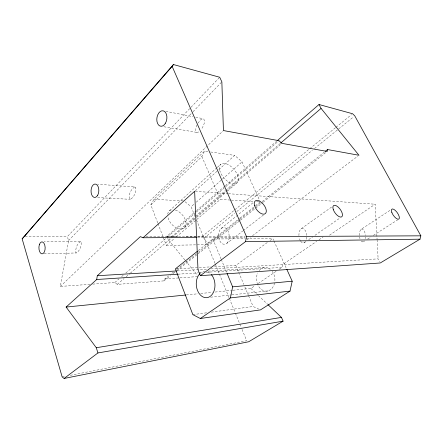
<?xml version="1.0" encoding="UTF-8"?>
<svg xmlns="http://www.w3.org/2000/svg" width="443" height="443" viewBox="0 0 443 443"><rect width="100%" height="100%" fill="white"/><g stroke="black" fill="none" stroke-linecap="round" stroke-linejoin="round"><path stroke-width="0.33" stroke-dasharray="2.21 1.66" d="M359.406 235.46C359.4 233.3 359.495 230.676 361.311 229.203L390.205 210.209M298.925 235.665C298.903 233.14 299.202 230.067 301.478 228.527L332.178 206.632M365.159 238.655L365.375 237.105M306.351 239.298C307.082 235.549 306.783 229.618 302.475 228.289L301.478 228.527M89.984 284.312L60.326 286.438L68.582 240.532L67.336 236.628L190.568 107.727M279.151 269.278L281.981 267.362L282.579 264.587L316.745 241.324M197.002 124.882L195.861 128.376L195.828 131.134L196.93 132.413L197.833 132.374L199.649 131.228M92.742 284.113L114.815 282.529L117.284 284.373L163.971 280.879L164.84 278.935L168.622 275.928M157.719 222.895L150.841 204.899L201.87 156.578L204.539 151.118L207.961 151.6M150.841 204.899L153.915 199.3L204.539 151.118M197.905 123.148L201.205 119.294L203.171 118.674L203.874 119.056C205.535 122.595 203.093 126.626 201.177 129.589M226.927 243.285C231.434 239.17 228.931 223.859 221.029 228.483C216.372 232.558 219.008 248.163 226.927 243.285L242.72 231.063M191.044 107.223L219.7 77.248M68.582 240.532L192.55 112.206M193.032 111.708L221.86 81.866M361.217 241.075L362.762 241.922L364.201 241.031M60.326 286.438L223.422 130.552M169.431 210.802L216.777 167.88M217.286 167.421L220.852 164.192M195.33 190.817L218.321 170.106M218.836 169.647L234.674 155.382L242.05 161.867L260.008 201.238M194.97 216.212L191.099 206.731L194.184 204.013M196.243 202.202L242.05 161.867M167.559 237.952L166.911 236.269L196.177 210.912M196.703 210.464L224.928 186.01M225.448 185.562L276.67 141.19M114.815 282.529L118.995 278.913M121.609 276.654L123.176 275.302M125.79 273.043L165.521 238.711M167.615 236.9L195.845 212.507M196.365 212.059L225.122 187.212M225.642 186.758L278.968 140.68M184.858 259.952L168.207 239.635L169.254 238.733M171.347 236.939L194.903 216.716M195.429 216.262L225.266 190.645M225.792 190.197L280.231 143.46M117.284 284.373L124.101 278.531M126.194 276.737L129.865 273.591M130.392 273.143L171.806 237.669M172.333 237.221L195.922 217.009M196.448 216.561L281.903 143.36M184.471 227.829L196.044 217.934M196.57 217.485L227.087 191.398M227.613 190.95L237.083 182.854M163.373 237.681L166.319 245.394L174.182 238.699M176.275 236.916L196.194 219.961M196.714 219.518L220.304 199.439L230.642 200.064M300.625 241.285L302.181 242.786L303.2 243.019L305.083 242M166.911 236.269L202.584 236.141L309.186 149.147M309.723 148.71L335.44 127.728M335.971 127.291L351.509 114.61M214.993 263.308L204.522 237.714L234.574 213.349M236.717 211.61L312.381 150.255M314.524 148.51L338.136 129.367M338.673 128.93L353.697 116.747M221.029 228.483L253.374 202.468M198.37 250.522L212.812 238.993L245.234 238.716M166.319 245.394L206.593 244.658L239.353 218.554M239.89 218.128L254.924 206.145M255.461 205.713L260.296 201.864L256.159 201.609M171.867 273.348L173.49 272.057M176.729 269.482L197.816 252.715M198.353 252.283L239.436 219.617M239.979 219.185L255.113 207.147M255.655 206.72L261.603 201.991M262.145 201.559L324.852 151.694M163.971 280.879L170.477 275.718M173.191 273.569L176.447 270.989M176.99 270.557L197.595 254.216M198.137 253.789L239.89 220.675M240.433 220.243L262.666 202.612M263.208 202.18L326.114 152.298M243.268 230.642L263.419 215.049M246.989 239.857L250.301 237.359M252.504 235.693L357.872 156.113M214.512 266.664L235.803 265.457L267.849 242.105M270.058 240.494L272.822 238.478L273.68 240.361M304.186 242.747L305.886 241.579M308.716 239.619L312.68 236.883M314.945 235.316L339.859 218.106M319.026 239.774L323.013 237.055M233.012 290.237L250.865 288.437L254.83 285.757M258.219 283.454L276.321 271.194M329.531 235.15L375.182 204.229L377.054 239.059M363.52 241.684L364.678 240.948M367.574 239.093L371.046 236.878M373.36 235.394L397.676 219.855M134.705 186.902C130.945 189.144 128.01 195.014 129.744 199.184L130.369 199.317C134.246 197.168 136.427 191.83 135.779 187.516L134.705 186.902L97.637 184.244M80.582 241.457C77.11 243.567 75.105 248.772 75.919 252.715L76.357 252.953C79.856 250.899 81.905 245.599 81.03 241.668L44.062 241.845M361.311 229.203L362.075 228.987C364.716 229.729 365.115 233.123 365.386 235.443M62.158 376.915L65.553 376.251M70.299 375.321L246.657 340.722L241.424 327.925M192.86 314.646L207.241 312.708M211.35 312.154L253.125 306.517L258.64 309.048M210.646 297.181L231.124 294.955M231.805 294.877L267.982 290.94M186.309 294.944L197.982 293.77M200.729 293.493L212.407 292.314M215.154 292.037L232.326 290.309M164.84 278.935L179.243 277.905M179.93 277.855L197.761 276.576M177.975 274.178L197.949 272.871M198.641 272.827L202.772 272.556M206.216 272.329L281.981 267.362M208.193 271.127L265.579 267.472M177.194 270.928L206.97 269.172M210.946 268.895L378.117 258.862L379.634 261.807M176.054 268.846L211.078 266.858M44.084 253.806L76.357 252.953M245.92 238.711L272.822 238.478M197.545 237.448L245.145 237.171M25.14 236.778L67.336 236.628M145.913 236.612L177.671 236.484M185.955 236.451L245.328 236.213M97.643 197.595L130.369 199.317M153.915 199.3L184.089 200.945M231.335 200.109L253.402 201.443M195.33 191.326L227.713 193.652M228.405 193.702L375.182 204.229M210.702 151.988L234.674 155.382M163.882 126.759L196.93 132.413M165.826 111.337L192.987 116.675M195.706 117.207L203.171 118.674M202.584 236.141L204.522 237.714M185.085 201.77L191.099 206.731M250.865 288.437L257.887 295.082M258.391 295.559L267.417 304.108M185.296 260.484L197.567 275.457M300.337 240.898L299.152 237.586M273.962 240.992L286.499 268.641M201.87 156.578L220.304 199.439M235.803 265.457L238.467 271.775M238.733 272.406L243.794 284.406M244.863 286.937L248.324 295.149M248.595 295.78L253.125 306.517M212.812 238.993L221.002 258.773M221.267 259.41L226.816 272.81M215.254 263.945L219.18 273.547M219.44 274.184L229.125 297.857M229.385 298.499L235.144 312.57M235.405 313.212L239.591 323.451M239.851 324.088L241.164 327.288M196.52 220.005L206.593 244.658M167.775 238.511L168.207 239.635M157.968 223.538L163.124 237.038M359.6 237.149L359.987 238.716M377.093 239.741L378.117 258.862M175.428 210.082A11.363 7.099 48.4 0 1 185.977 222.198A11.363 7.099 48.4 0 1 178.319 228.693A11.363 7.099 48.4 0 1 167.764 216.583M167.698 214.251A11.363 7.099 48.4 0 1 172.421 209.677M274.605 283.005A11.878 9.187 84.3 0 1 267.101 291.112A11.878 9.187 84.3 0 1 257.942 285.181M257.693 284.644A11.878 9.187 84.3 0 1 257.693 272.943M259.122 270.595A11.878 9.187 84.3 0 1 270.219 269.294M272.163 271.288A11.878 9.187 84.3 0 1 274.81 281.792M199.815 273.669A13.235 9.336 85.3 0 1 204.854 271.293M207.894 271.897A13.235 9.336 85.3 0 1 211.018 274.173M219.678 170.228A12.365 6.595 49.1 0 0 235.554 183.707A12.365 6.595 49.1 0 0 231.423 166.85A12.365 6.595 49.1 0 0 219.678 170.228"/><path stroke-width="0.66" d="M277.191 140.736L319.004 104.515L321.064 108.402L358.974 155.277L327.554 149.546L327.2 151.434L281.903 143.36L278.968 140.68L223.422 130.552L221.86 81.866L219.7 77.248L173.446 64.545L22.15 238.866L62.158 376.915L64.113 378.455L97.936 352.944L96.286 347.727L66.118 307.065L96.707 279.505L97.299 275.734L140.392 236.634L143.039 237.764L196.853 237.454M197.301 251.375L175.367 268.884L192.86 314.646L200.314 318.5L230.404 297.912L232.63 286.842L227.082 273.447M143.039 237.764L194.638 191.276L197.999 269.715L200.363 275.679L245.522 241.618L246.518 236.678L172.139 66.367L173.446 64.545M200.314 318.5L260.484 309.89L290.015 291.112L292.197 281.205L286.782 269.266M200.363 275.679L380.244 262.981L419.986 239.187L420.85 235.826L354.771 115.878L352.578 113.735L319.004 104.515M22.15 238.866L172.139 66.367M280.757 143.011L321.064 108.402M325.389 151.268L327.554 149.546M267.915 304.579L281.455 317.404L283.094 321.153L248.678 341.763L64.113 378.455M97.936 352.944L283.094 321.153M96.286 347.727L281.455 317.404M230.404 297.912L290.015 291.112M66.118 307.065L185.623 295.016M232.63 286.842L292.197 281.205M96.707 279.505L177.975 274.178M97.299 275.734L176.508 270.966M245.522 241.618L419.986 239.187M246.518 236.678L420.85 235.826M211.416 274.621A13.235 9.336 85.3 0 1 212.49 294.025A13.235 9.336 85.3 0 1 198.735 292.895A13.235 9.336 85.3 0 1 199.815 273.669M39.322 244.752A6.003 3.134 89.2 0 0 42.019 253.861A6.003 3.134 89.2 0 0 44.749 244.979A6.003 3.134 89.2 0 0 39.322 244.752M97.726 195.208A6.717 3.898 -87.6 0 0 95.909 184.172A6.717 3.898 -87.6 0 0 91.175 192.855A6.717 3.898 -87.6 0 0 97.726 195.208M165.472 123.16A7.802 4.989 -81.7 0 0 163.113 110.805A7.802 4.989 -81.7 0 0 156.977 121.543A7.802 4.989 -81.7 0 0 165.472 123.16M254.47 205.336A8.107 4.303 51.7 0 0 264.676 214.008A8.107 4.303 51.7 0 0 261.647 202.556A8.107 4.303 51.7 0 0 254.47 205.336M333.274 209.539A6.944 3.129 53.9 0 0 341.559 216.937A6.944 3.129 53.9 0 0 338.203 207.119A6.944 3.129 53.9 0 0 333.274 209.539M391.883 212.668A6.091 2.37 54.8 0 0 398.833 219.113A6.091 2.37 54.8 0 0 395.394 210.525A6.091 2.37 54.8 0 0 391.883 212.668"/></g></svg>
